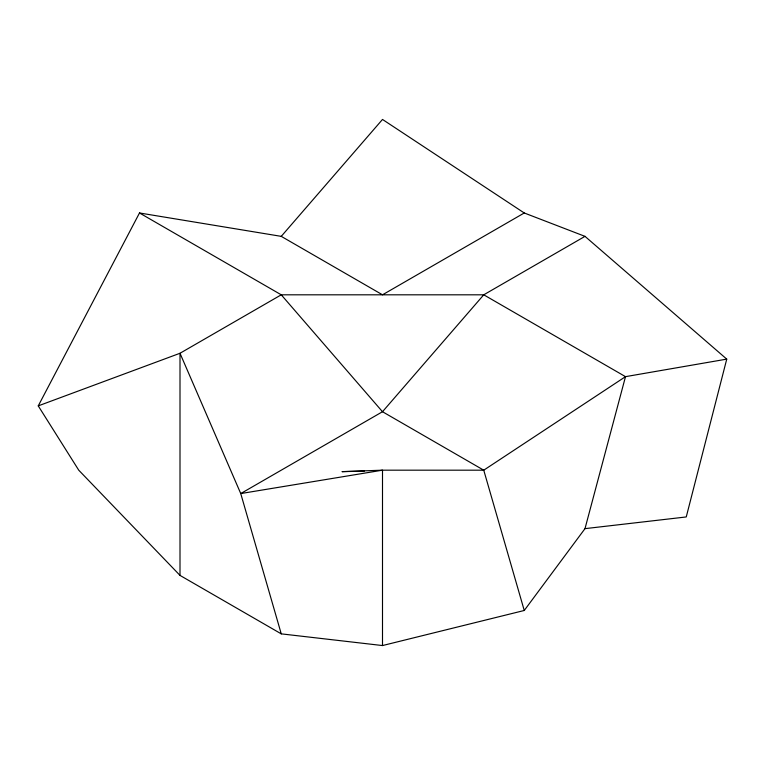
<?xml version="1.0" encoding="UTF-8"?>
<svg xmlns="http://www.w3.org/2000/svg" width="765" height="765" viewBox="0 0 765 765"><rect width="100%" height="100%" fill="white"/><g stroke="black" fill="none" stroke-linecap="round" stroke-linejoin="round"><path stroke-width="1.15" d="M726.75 359.12L686.253 516.949L584.995 528.644L524.255 610.48L382.5 645.555L281.252 633.86L180.005 575.404L78.747 470.188L38.25 405.88L139.498 212.976L281.252 236.356L382.5 294.812L524.255 212.976L584.995 236.356L726.75 359.12L625.502 376.657L483.748 470.188L382.5 470.179L342.003 471.642L364.331 471.144M584.995 528.644L625.502 376.657L483.748 294.812L281.252 294.812L139.498 212.976M281.252 236.356L382.5 119.445L524.255 212.976M584.995 236.356L483.748 294.812L382.5 411.723L240.745 493.568L281.252 633.86M38.25 405.88L180.005 353.267L281.252 294.812L382.5 411.723L483.748 470.188L524.255 610.48M382.5 645.555L382.5 470.179L240.745 493.568L180.005 353.267L180.005 575.404"/></g></svg>
